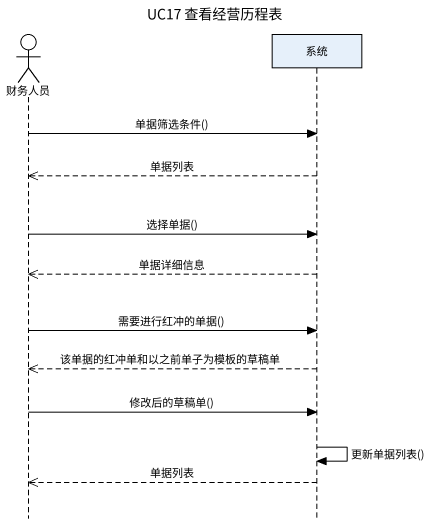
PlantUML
@startuml
title UC17 查看经营历程表
hide footbox
actor 财务人员
participant 系统

财务人员 -> 系统 : 单据筛选条件()
系统 -->> 财务人员 : 单据列表
财务人员 -> 系统 : 选择单据()
系统 -->> 财务人员 : 单据详细信息
财务人员 -> 系统 : 需要进行红冲的单据()
系统 -->> 财务人员 : 该单据的红冲单和以之前单子为模板的草稿单
财务人员 -> 系统 : 修改后的草稿单()
系统 -> 系统 : 更新单据列表()
系统 -->> 财务人员 : 单据列表
@enduml
